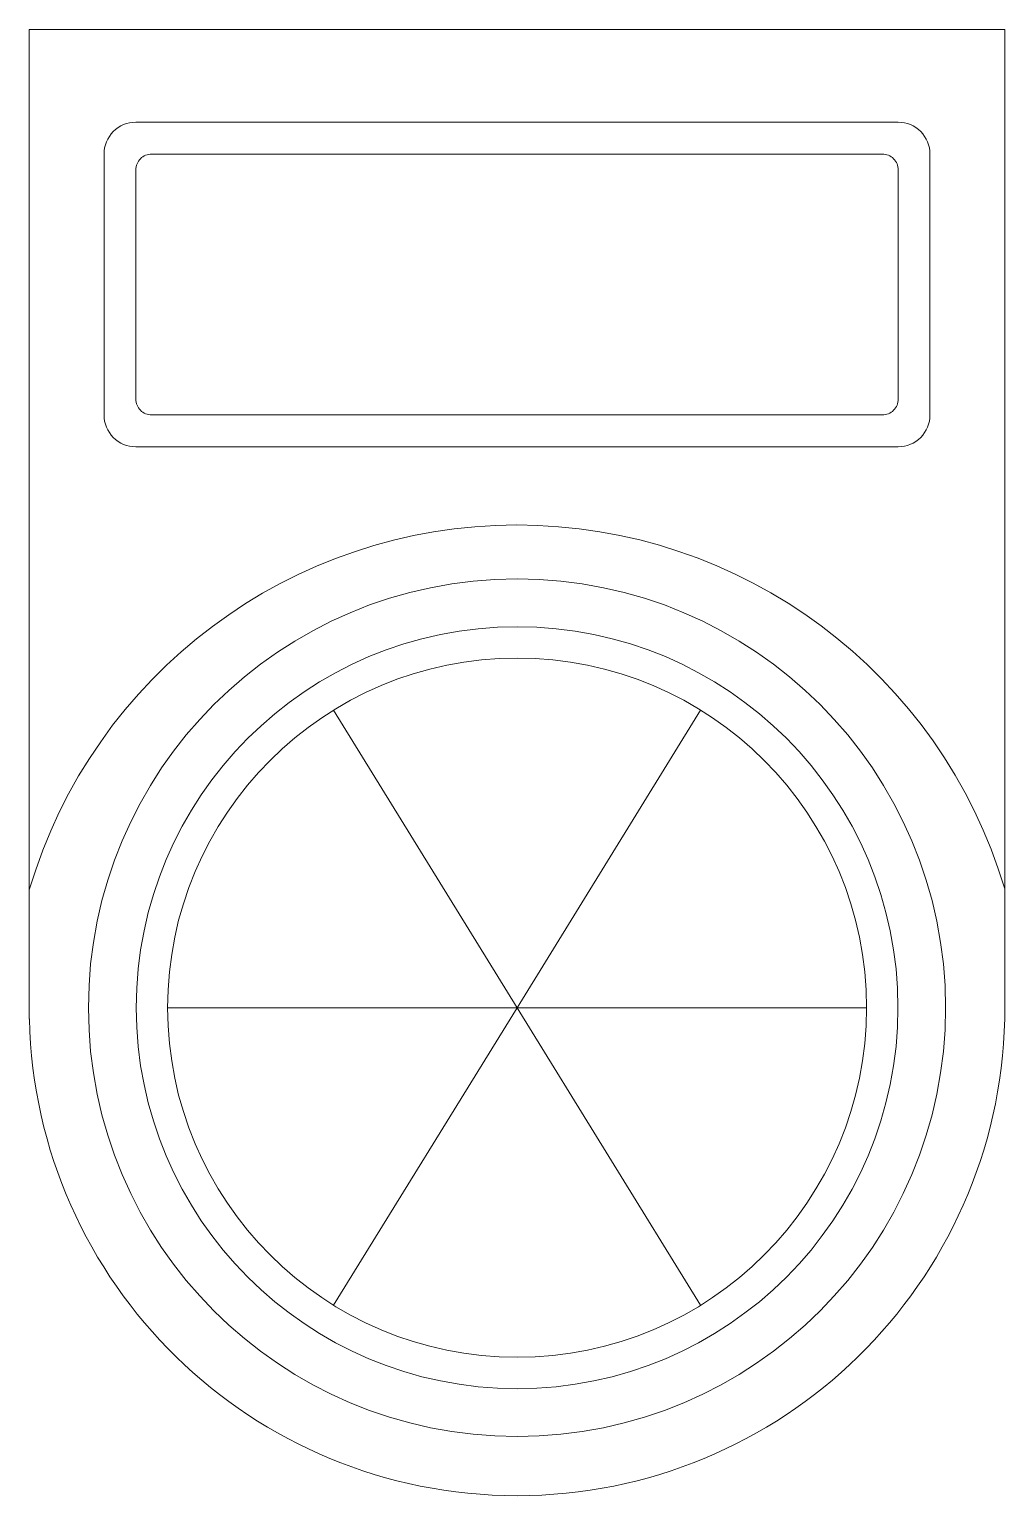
# Model space of a CAD drawing. Header units: inches. Extents: x 0 to 35, y 0 to 52.5.
import ezdxf
from ezdxf.enums import TextEntityAlignment as Align

# ---------------------------------------------------------------- set-up
doc = ezdxf.new("R2010")
doc.units = ezdxf.units.IN
doc.linetypes.add('HIDDEN2', pattern=[4.7625, 3.175, -1.5875])
doc.layers.add('01', color=7, linetype='HIDDEN2')
doc.layers.add('DIMENSION', color=4, linetype='Continuous')
doc.layers.add('07', color=5, linetype='Continuous', lineweight=5)
doc.styles.add('Arial-Black', font='txt')

# ---------------------------------------------------------------- blocks, each defined once
blk = doc.blocks.new('Den Bao - TC _ Phase - T')
at = {"layer": '01', "color": 4, "linetype": 'Continuous', "lineweight": 5, "ltscale": 5}
blk.add_lwpolyline([(1677.03, 3244.857), (1703.215, 3244.857, 0.414214), (1703.785, 3245.426), (1703.785, 3253.636, 0.414214), (1703.215, 3254.205), (1677.03, 3254.205, 0.414214), (1676.461, 3253.636), (1676.461, 3245.426, 0.414214)], format="xyb", close=True, dxfattribs=at)
at = {"layer": '07', "color": 171, "linetype": 'Continuous', "lineweight": 5}
for p, q in [((1672.645, 3258.672), (1707.6, 3258.672)), ((1672.645, 3223.217), (1672.645, 3258.672)), ((1707.6, 3223.217), (1707.6, 3258.672))]:
    blk.add_line(p, q, dxfattribs=at)
at = {"layer": '07', "color": 3, "linetype": 'Continuous', "lineweight": 5, "ltscale": 3}
for p, q in [((1683.541, 3234.276), (1690.123, 3223.622)), ((1696.704, 3234.276), (1690.123, 3223.622)), ((1690.123, 3223.622), (1677.599, 3223.622)), ((1683.541, 3212.967), (1690.123, 3223.622)), ((1696.704, 3212.967), (1690.123, 3223.622)), ((1690.127, 3223.622), (1702.651, 3223.622))]:
    blk.add_line(p, q, dxfattribs=at)
at = {"layer": '07', "color": 6, "linetype": 'Continuous', "lineweight": 5, "ltscale": 3}
blk.add_lwpolyline([(1676.461, 3243.718), (1703.785, 3243.718, 0.414214), (1704.923, 3244.857), (1704.923, 3254.205, 0.414214), (1703.785, 3255.344), (1676.461, 3255.344, 0.414214), (1675.322, 3254.205), (1675.322, 3244.857, 0.414214)], format="xyb", close=True, dxfattribs=at)
at = {"layer": '07', "color": 3, "linetype": 'Continuous', "lineweight": 5, "ltscale": 3}
blk.add_circle((1690.127, 3223.622), 12.524, dxfattribs=at)
at = {"layer": '07', "color": 171, "linetype": 'Continuous', "lineweight": 5}
for centre, radius, start, end in [((1690.128, 3222.688), 18.227, 16.5388, 163.5693), ((1690.123, 3223.622), 17.482, 181.3264, 358.6736)]:
    blk.add_arc(centre, radius, start, end, dxfattribs=at)
at = {"layer": 'DIMENSION', "color": 133, "linetype": 'Continuous', "lineweight": 5}
for centre, radius in [((1690.123, 3223.622), 15.359), ((1690.127, 3223.622), 13.649)]:
    blk.add_circle(centre, radius, dxfattribs=at)
at = {"layer": '01', "color": 2, "linetype": 'Continuous', "lineweight": 5, "style": 'Arial-Black'}
blk.add_attdef('T-SP', text='', height=3, dxfattribs=at).set_placement((1690.41, 3247.572), align=Align.CENTER)

msp = doc.modelspace()

# ---------------------------------------------------------------- block references
msp.add_blockref('Den Bao - TC _ Phase - T', (-1672.645, -3206.14))

doc.saveas('drawing.dxf')
